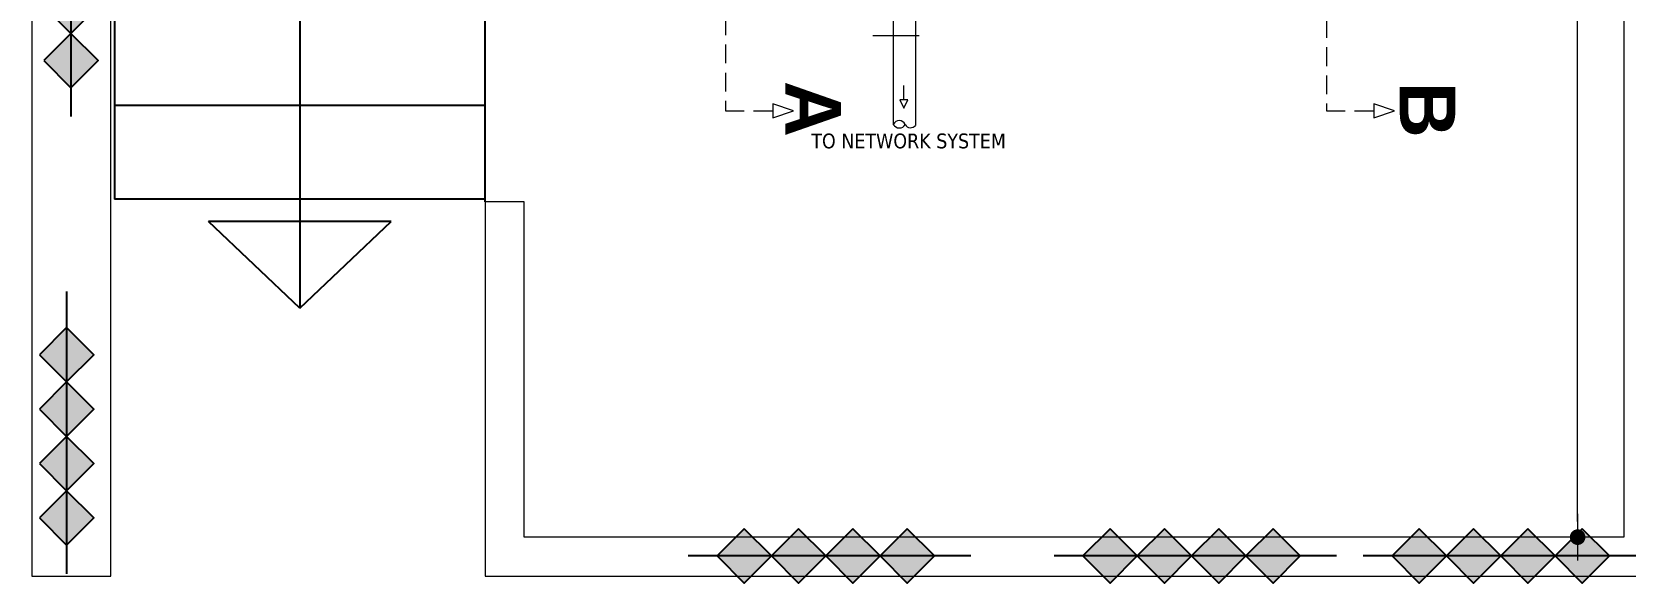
# Model space of a CAD drawing. Header units: inches. Extents: x -98933 to 1585249, y -3352739 to 192771.
# Drawn here: x 57995.1 to 58199.4, y 49818.5 to 49889.2 of the extents above; entities that cross this region are included whole.
import ezdxf

# ---------------------------------------------------------------- set-up
doc = ezdxf.new("R2010")
doc.units = ezdxf.units.IN
doc.header["$MEASUREMENT"] = 0
doc.header["$PDMODE"] = 35
doc.linetypes.add('HIDDEN', pattern=[0.375, 0.25, -0.125])
doc.layers.get('0').update_dxf_attribs({"lineweight": 0})
doc.layers.get('Defpoints').update_dxf_attribs({"lineweight": 0})
for name, color, linetype, lineweight in [('Col.Tex', 3, 'Continuous', 5), ('Diamention', 30, 'Continuous', 0), ('DOOR', 222, 'Continuous', 0), ('elevetor setion view', 252, 'Continuous', 0), ('Hydrant Pipe', 1, 'Continuous', 25), ('Layer1', 134, 'Continuous', 0), ('wall', 7, 'Continuous', 0)]:
    doc.layers.add(name, color=color, linetype=linetype, lineweight=lineweight)
for name, color, linetype in [('fire rated wall', 7, 'Continuous'), ('FIREFIGHTING', 241, 'Continuous'), ('LAYER6', 7, 'Continuous')]:
    doc.layers.add(name, color=color, linetype=linetype)
doc.styles.add('REG', font='times.ttf')
doc.styles.get("Standard").update_dxf_attribs({"font": 'arialbd.ttf', "height": 24})
doc.dimstyles.new('Dim-Pres', dxfattribs={"dimtxt": 5.5, "dimasz": 2, "dimexe": 1.5, "dimexo": 1.5, "dimgap": 1, "dimtad": 3, "dimdec": 0, "dimzin": 3, "dimdsep": 46, "dimlunit": 4, "dimtxsty": 'REG', "dimblk": 'point', "dimcen": 2, "dimclrd": 256, "dimclre": 256, "dimclrt": 7, "dimadec": 0, "dimazin": 0, "dimtfac": 0.75, "dimtdec": 0, "dimtmove": 1, "dimatfit": 3, "dimldrblk": 'point', "dimfxl": 0, "dimtolj": 1, "dimtzin": 0, "dimlwd": -1, "dimlwe": -1, "dimarcsym": 1})

# ---------------------------------------------------------------- blocks, each defined once
blk = doc.blocks.new('RFF')
at = {"color": 0, "lineweight": 5, "ltscale": 200}
blk.add_line((-221442.4263765633, 148373.3774957192, 1814835.573437932), (-221442.4263765633, 148376.2457664087, 1814835.573437932), dxfattribs=at)
at = {"color": 0, "lineweight": 5, "ltscale": 200, "elevation": 1814835.573437932}
blk.add_lwpolyline([(-221442.4263765633, 148371.7452537309), (-221441.6356362678, 148373.3774957192), (-221443.2171168588, 148373.3774957192), (-221442.4263765633, 148371.7452537309)], dxfattribs=at)
at = {"layer": 'Col.Tex', "color": 1, "linetype": 'ByBlock', "lineweight": 5, "ltscale": 15}
for centre, radius, start, end in [((-221443.3485696592, 148367.9190234824, 893361.8816583374), 1.3087535717158, 23.74147538446313, 155.0897223210048), ((-221443.3363880572, 148369.1132890664, 893361.8816583374), 1.360701168367255, 208.2009627321368, 330.6302349722764), ((-221441.0743405021, 148369.0203515157, 893361.8816583374), 1.219928555824591, 208.0898447916028, 322.0377458205027)]:
    blk.add_arc(centre, radius, start, end, dxfattribs=at)
at = {"layer": 'Diamention', "linetype": 'HIDDEN', "lineweight": 5, "ltscale": 15}
for p, q in [((-221478.1683518261, 148755.7007944417, 893361.8816583348), (-221478.1683518261, 148371.2041562109, 893361.8816583348)), ((-221357.7634409769, 148755.1568620788, 893361.8816583348), (-221357.7634409769, 148371.2041562109, 893361.8816583348)), ((-221478.1683518261, 148371.2041562109, 893361.8816583348), (-221468.6608019716, 148371.2041562109, 893361.8816583348)), ((-221357.7634409769, 148371.2041562109, 893361.8816583348), (-221348.2558911223, 148371.2041562109, 893361.8816583348))]:
    blk.add_line(p, q, dxfattribs=at)
at = {"layer": 'elevetor setion view', "color": 39, "lineweight": 5}
for p, q in [((-221464.5610107207, 148371.1605118299, 893361.8816583348), (-221468.6608019716, 148372.6007879564, 893361.8816583348)), ((-221468.6608019716, 148372.6007879564, 893361.8816583348), (-221468.6608019716, 148369.8075244654, 893361.8816583348)), ((-221464.5610107207, 148371.1605118299, 893361.8816583348), (-221468.6608019716, 148372.6007879564, 893361.8816583348)), ((-221468.6608019716, 148372.6007879564, 893361.8816583348), (-221468.6608019716, 148369.8075244654, 893361.8816583348)), ((-221468.6608019716, 148369.8075244654, 893361.8816583348), (-221464.5610107207, 148371.1605118299, 893361.8816583348)), ((-221344.1560998714, 148371.1605118299, 893361.8816583348), (-221348.2558911223, 148372.6007879564, 893361.8816583348)), ((-221348.2558911223, 148372.6007879564, 893361.8816583348), (-221348.2558911223, 148369.8075244654, 893361.8816583348)), ((-221344.1560998714, 148371.1605118299, 893361.8816583348), (-221348.2558911223, 148372.6007879564, 893361.8816583348)), ((-221348.2558911223, 148372.6007879564, 893361.8816583348), (-221348.2558911223, 148369.8075244654, 893361.8816583348)), ((-221344.1560998714, 148371.1605118299, 893361.8816583348), (-221348.2558911223, 148372.6007879564, 893361.8816583348)), ((-221348.2558911223, 148372.6007879564, 893361.8816583348), (-221348.2558911223, 148369.8075244654, 893361.8816583348)), ((-221348.2558911223, 148369.8075244654, 893361.8816583348), (-221344.1560998714, 148371.1605118299, 893361.8816583348))]:
    blk.add_line(p, q, dxfattribs=at)
at = {"layer": 'FIREFIGHTING', "color": 0, "lineweight": 5, "ltscale": 5}
blk.add_line((-221439.3615141347, 148386.1936160135, 893361.8816583348), (-221448.6463928841, 148386.1936160135, 893361.8816583348), dxfattribs=at)
at = {"layer": 'Hydrant Pipe', "color": 240, "lineweight": 5}
for p, q in [((-221444.562659329, 148389.2529800532, 893361.8816583374), (-221444.562659329, 148368.4538147619, 893361.8816583374)), ((-221440.1125290982, 148389.1642374831, 893361.8816583374), (-221440.1125290982, 148368.2699219689, 893361.8816583374))]:
    blk.add_line(p, q, dxfattribs=at)
at = {"layer": 'DOOR', "lineweight": 5, "char_height": 11.12532557707408, "width": 8.057701701007597, "attachment_point": 2, "rotation": 269.99999999999994}
for s, insert in [('{\\C30;A}', (-221455.0370355684, 148371.5627105108, 893361.8816583348)), ('{\\C30;B}', (-221331.9531559213, 148371.39775907, 893361.8816583348))]:
    blk.add_mtext(s, dxfattribs=dict(at, insert=insert))
at = {"layer": 'LAYER6', "color": 7, "lineweight": 5, "insert": (-221460.9653071713, 148366.6410613115, 1661256.624808004), "char_height": 2.966753487219753, "width": 64.22602192036456, "attachment_point": 1}
blk.add_mtext('{\\fTahoma|b0|i0|c0|p34;TO NETWORK SYSTEM}', dxfattribs=at)
blk = doc.blocks.new('gdg')
at = {"layer": 'fire rated wall'}
h = blk.add_hatch(color=1, dxfattribs=at)
h.dxf.hatch_style = 1
h.paths.add_polyline_path([(9432288.357945861, -5613575.805264741), (9432298.687387431, -5613586.134706311), (9432309.016829003, -5613575.805264741)])
h.paths.add_polyline_path([(9432309.016829003, -5613575.805264741), (9432298.687387431, -5613565.47582317), (9432288.357945861, -5613575.805264741)])
h.paths.add_polyline_path([(9432309.016829003, -5613575.805264741), (9432329.675712144, -5613575.805264741), (9432319.346270572, -5613565.47582317)])
h.paths.add_polyline_path([(9432309.016829003, -5613575.805264741), (9432319.346270572, -5613586.134706311), (9432329.675712144, -5613575.805264741)])
h = blk.add_hatch(color=1, dxfattribs=at)
h.dxf.hatch_style = 1
h.paths.add_polyline_path([(9432329.675712144, -5613575.805264741), (9432340.005153714, -5613586.134706311), (9432350.334595283, -5613575.805264741)])
h.paths.add_polyline_path([(9432350.334595283, -5613575.805264741), (9432340.005153714, -5613565.47582317), (9432329.675712144, -5613575.805264741)])
h.paths.add_polyline_path([(9432350.334595283, -5613575.805264741), (9432370.993478425, -5613575.805264741), (9432360.664036855, -5613565.47582317)])
h.paths.add_polyline_path([(9432350.334595283, -5613575.805264741), (9432360.664036855, -5613586.134706311), (9432370.993478425, -5613575.805264741)])
at = {"layer": 'fire rated wall', "color": 1, "elevation": 4.752381535058693e-10}
for points in [[(9432298.687387431, -5613586.134706311), (9432309.016829003, -5613575.805264741), (9432298.687387431, -5613565.47582317), (9432288.357945861, -5613575.805264741)], [(9432319.346270572, -5613586.134706311), (9432329.675712144, -5613575.805264741), (9432319.346270572, -5613565.47582317), (9432309.016829003, -5613575.805264741)], [(9432340.005153714, -5613586.134706311), (9432350.334595283, -5613575.805264741), (9432340.005153714, -5613565.47582317), (9432329.675712144, -5613575.805264741)], [(9432360.664036855, -5613586.134706311), (9432370.993478425, -5613575.805264741), (9432360.664036855, -5613565.47582317), (9432350.334595283, -5613575.805264741)]]:
    blk.add_lwpolyline(points, close=True, dxfattribs=at)
blk.add_lwpolyline([(9432274.5853571, -5613575.805264741), (9432381.961102575, -5613575.805264741)], dxfattribs=at)
blk = doc.blocks.new('dot')
at = {"color": 4}
for p, q in [((0, 1.5), (0, -1.5)), ((-1.5, 0), (1.5, 0))]:
    blk.add_line(p, q, dxfattribs=at)
at = {"color": 6, "const_width": 0.5}
blk.add_lwpolyline([(-0.25, 0, 1), (0.25, 0, 1)], format="xyb", close=True, dxfattribs=at)
blk = doc.blocks.new('point')
blk.add_blockref('dot', (0, 0))
blk = doc.blocks.new('*D776')
at = {"layer": 'Defpoints', "color": 0, "ltscale": 30, "transparency": 16777216}
for p in [(58193.31968738137, 50012.91641581288), (58199.20897169705, 50012.91641581288, -0.0625420645217325), (58199.25438305089, 49824.40283157538, -0.0625420645217325)]:
    blk.add_point(p, dxfattribs=at)
at = {"layer": 'Layer1', "ltscale": 30, "transparency": 16777216}
for p, q in [((58197.31949038917, 50012.91641581288), (58191.81968738137, 50012.91641581288)), ((58193.31968738137, 49826.40283157538), (58193.31968738137, 50010.91641581288)), ((58197.31949278816, 49824.40283157538), (58191.81968738137, 49824.40283157538))]:
    blk.add_line(p, q, dxfattribs=at)
at = {"layer": 'Layer1', "ltscale": 30, "transparency": 16777216, "xscale": 2, "yscale": 2, "zscale": 2}
for p, rotation in [((58193.31968738137, 50012.91641581288), 90), ((58193.31968738137, 49824.40283157538), 270)]:
    blk.add_blockref('point', p, dxfattribs=dict(at, rotation=rotation))
at = {"layer": 'Layer1', "color": 7, "ltscale": 30, "transparency": 16777216, "insert": (58189.76921874401, 49918.65962369414), "char_height": 5, "attachment_point": 5, "rotation": 90, "style": 'REG'}
blk.add_mtext('\\A1;15\'-9"', dxfattribs=at)

msp = doc.modelspace()

# ---------------------------------------------------------------- linework, layer by layer
at = {"layer": 'Layer1', "color": 2, "ltscale": 30}
for p, q in [((57995.14612967736, 50022.7639431743), (57995.14612967736, 49873.40598887488)), ((58005.25385066431, 49819.40535417009, -0.0625420645217325), (58005.2550188628, 50012.91641581287, -0.0625420645217325)), ((58199.20897169705, 50012.91641581288, -0.0625420645217325), (58199.2543830509, 49824.40283157538, -0.0625420645217325)), ((57995.14612967736, 49873.40598887488), (57995.14612967744, 49824.40598887486)), ((58058.25501886284, 49867.40456174675, -0.0625420645217325), (58053.25501886284, 49867.40456174675, -0.0625420645217325)), ((58053.25501886284, 49867.40456174675, -0.0625420645217325), (58053.25528903918, 49819.40455238903, -0.0625420645217325)), ((58058.25501886284, 49824.40283157538, -0.0625420645217325), (58058.25501886284, 49867.40456174675, -0.0625420645217325)), ((57995.14612967744, 49824.40598887486), (57995.14604615331, 49819.40552300347)), ((58199.2543830509, 49824.40283157538, -0.0625420645217325), (58058.25501886284, 49824.40283157538, -0.0625420645217325)), ((57995.14604615331, 49819.40552300347), (58005.25385066431, 49819.40535417009)), ((58053.25528903917, 49819.40455238903), (58204.25501885667, 49819.40203019956))]:
    msp.add_line(p, q, dxfattribs=at)
at = {"layer": 'wall', "lineweight": 25, "ltscale": 100000}
for p, q in [((58029.49739602985, 49951.73076310428), (58029.49739602986, 49853.75850713917)), ((58053.25501886284, 49867.40456174675, -0.0625420645217325), (58053.25501886284, 49951.73076310428, -0.0625420645217325)), ((58005.73977319687, 49950.79750378279), (58005.73977319687, 49867.73076310428)), ((58053.25501886284, 49879.73076310428), (58005.73977319687, 49879.73076310428)), ((58053.25501886284, 49879.73076310428), (58005.73977319687, 49879.73076310428)), ((58053.25501886284, 49867.73076310428), (58005.73977319687, 49867.73076310428)), ((58041.20057653086, 49864.88394970389), (58017.79421552885, 49864.88394970389)), ((58029.49739602986, 49853.75850713917), (58017.79421552885, 49864.88394970389)), ((58029.49739602986, 49853.75850713917), (58041.20057653086, 49864.88394970389))]:
    msp.add_line(p, q, dxfattribs=at)

# ---------------------------------------------------------------- block references
at = {"lineweight": -2, "xscale": 0.6399999999994179, "yscale": 0.6399999999994179, "zscale": 0.639999999984866}
msp.add_blockref('RFF', (199830.0918628471, -45078.51138661349, -483662.7356463292), dxfattribs=at)
at = {"layer": 'fire rated wall', "xscale": 0.337233673868468, "yscale": 0.337233673868468, "zscale": 0.3372336738626469}
for p, rotation in [((1951086.944748644, 3230795.135430453, 9.63935780133483), 270), ((1951086.380734529, 3230736.514119678, 9.63935780133483), 270), ((3238996.124369068, -1843264.800890585, 9.63935780133483), 180), ((3239043.02206787, -1843264.800890585, 9.63935780133483), 180), ((3239082.661638091, -1843264.800890585, 9.63935780133483), 180)]:
    msp.add_blockref('gdg', p, dxfattribs=dict(at, rotation=rotation))

# ---------------------------------------------------------------- dimensions: what is measured, and where the dimension line sits
at = {"layer": 'Layer1', "color": 2, "ltscale": 30}
dim = msp.add_linear_dim(base=(58193.31968738137, 50012.91641581288), p1=(58199.25438305089, 49824.40283157538, -0.0625420645217325), p2=(58199.20897169705, 50012.91641581288, -0.0625420645217325), angle=90, dimstyle='Dim-Pres', override={"dimtxt": 5, "dimfxl": 4, "dimfxlon": 1}, dxfattribs=at)
dim.commit()
dim.dimension.update_dxf_attribs({"geometry": '*D776', "text_midpoint": (58189.76921874401, 49918.65962369414)})

doc.saveas('drawing.dxf')
